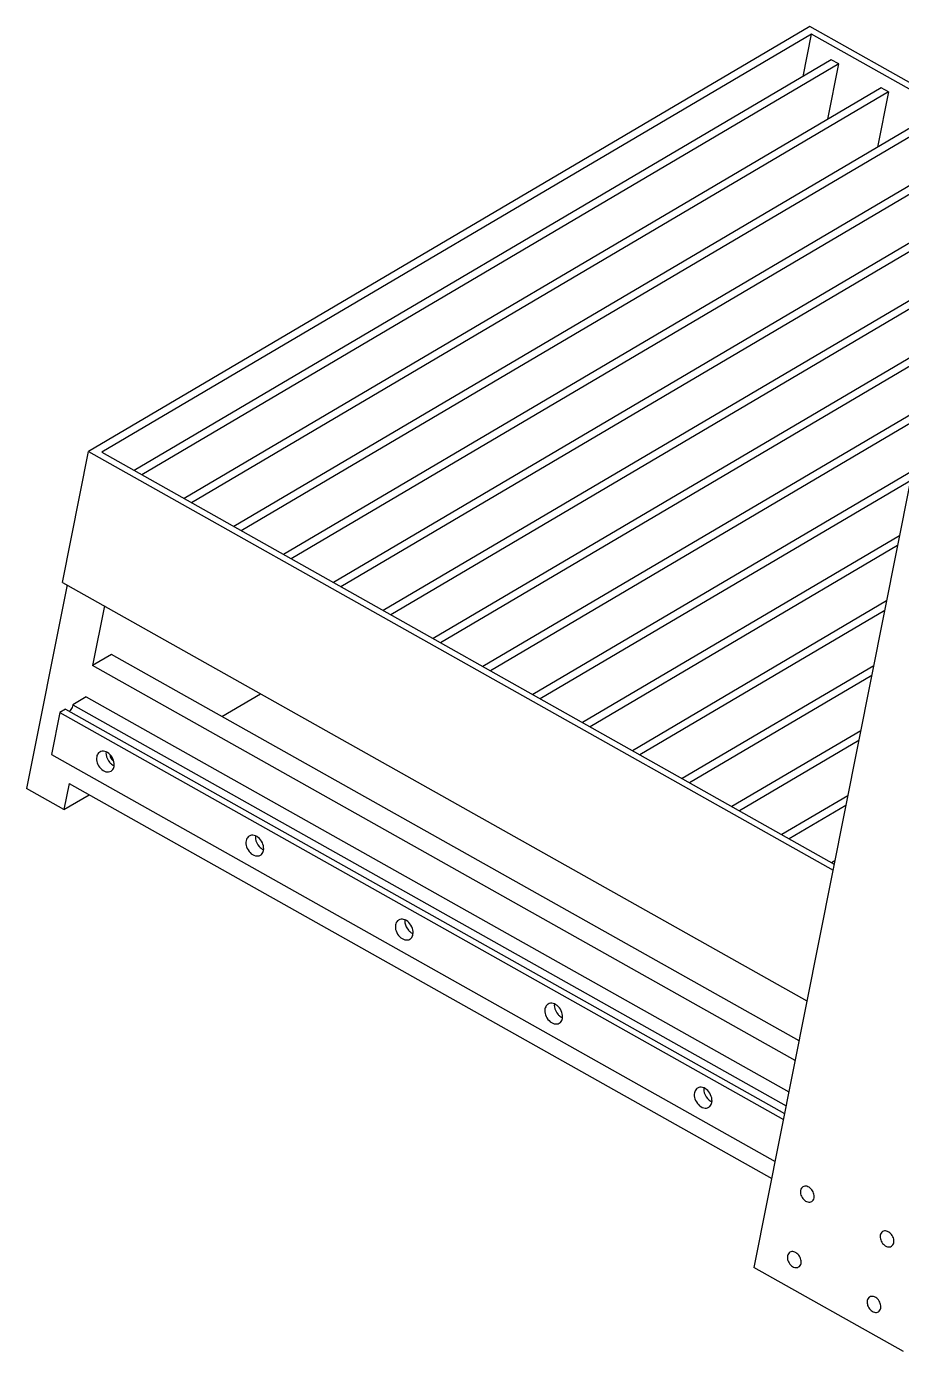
# Model space of a CAD drawing. Header units: inches. Extents: x -8900 to -5053, y -1814 to -15.
# Drawn here: x -8186 to -8048.2, y -630.5 to -421.7 of the extents above; entities that cross this region are included whole.
import ezdxf

# ---------------------------------------------------------------- set-up
doc = ezdxf.new("R2010")
doc.units = ezdxf.units.IN
doc.header["$LTSCALE"] = 2
doc.header["$MEASUREMENT"] = 0
doc.layers.add('02___PRT_ALL_AXES', color=7, linetype='Continuous')

msp = doc.modelspace()

# ---------------------------------------------------------------- linework, layer by layer
at = {"color": 7, "linetype": 'Continuous'}
for p, q in [((-8062.68, -421.7), (-8176.26, -488.67)), ((-7990.89, -462.08), (-8062.68, -421.7)), ((-8062.4, -422.89), (-8174.19, -488.8)), ((-8063.73, -429.56), (-8062.4, -422.89)), ((-7991.78, -462.61), (-8062.4, -422.89)), ((-8059.28, -426.94), (-8169.08, -491.68)), ((-8058.1, -427.6), (-8167.9, -492.34)), ((-8059.84, -436.31), (-8058.1, -427.6)), ((-8058.1, -427.6), (-8059.28, -426.94)), ((-8051.43, -431.35), (-8161.23, -496.09)), ((-8050.26, -432.02), (-8160.06, -496.75)), ((-8050.26, -432.02), (-8051.99, -440.72)), ((-8050.26, -432.02), (-8051.43, -431.35)), ((-8043.59, -435.77), (-8153.39, -500.5)), ((-8042.41, -436.43), (-8152.21, -501.17)), ((-8035.74, -440.18), (-8145.54, -504.92)), ((-8034.56, -440.84), (-8144.36, -505.58)), ((-8027.89, -444.59), (-8137.69, -509.33)), ((-8026.72, -445.26), (-8136.52, -509.99)), ((-8020.05, -449.01), (-8129.85, -513.74)), ((-8018.87, -449.67), (-8128.67, -514.4)), ((-8012.2, -453.42), (-8122, -518.16)), ((-8011.02, -454.08), (-8120.82, -518.82)), ((-8004.36, -457.83), (-8114.15, -522.57)), ((-8003.18, -458.49), (-8112.98, -523.23)), ((-7996.51, -462.24), (-8106.31, -526.98)), ((-7995.33, -462.91), (-8105.13, -527.64)), ((-8180.37, -509.3), (-8176.26, -488.67)), ((-8176.26, -488.67), (-8059, -554.62)), ((-8174.19, -488.8), (-8058.82, -553.69)), ((-8046.83, -493.46), (-8071.46, -617.24)), ((-8048.52, -501.95), (-8098.46, -531.39)), ((-8048.83, -503.48), (-8097.28, -532.06)), ((-8180.37, -509.3), (-8063.11, -575.25)), ((-8179.66, -509.7), (-8186.04, -541.78)), ((-8173.77, -513.01), (-8175.64, -522.4)), ((-8050.56, -512.19), (-8090.61, -535.81)), ((-8050.86, -513.73), (-8089.44, -536.47)), ((-8172.65, -520.64), (-8175.64, -522.4)), ((-8064.36, -581.54), (-8172.65, -520.64)), ((-8064.98, -584.64), (-8175.64, -522.4)), ((-8052.6, -522.43), (-8082.77, -540.22)), ((-8052.9, -523.97), (-8081.59, -540.88)), ((-8176.63, -527.35), (-8178.72, -528.58)), ((-8176.63, -527.35), (-8065.96, -589.59)), ((-8155.26, -530.42), (-8149.19, -526.84)), ((-8180.81, -529.82), (-8182.12, -536.42)), ((-8179.91, -529.29), (-8180.81, -529.82)), ((-8180.81, -529.82), (-8066.82, -593.92)), ((-8179.91, -529.29), (-8066.64, -592.99)), ((-8178.72, -528.58), (-8066.39, -591.76)), ((-8054.63, -532.67), (-8074.92, -544.63)), ((-8054.94, -534.21), (-8073.74, -545.29)), ((-8182.12, -536.42), (-8068.14, -600.53)), ((-8180.16, -545.09), (-8186.04, -541.78)), ((-8179.34, -540.97), (-8180.16, -545.09)), ((-8180.16, -545.09), (-8176.17, -542.75)), ((-8179.34, -540.97), (-8068.67, -603.2)), ((-8056.67, -542.91), (-8067.08, -549.04)), ((-8056.98, -544.45), (-8065.9, -549.71)), ((-8058.71, -553.15), (-8059.23, -553.46)), ((-8047.93, -630.48), (-8071.46, -617.24))]:
    msp.add_line(p, q, dxfattribs=at)
msp.add_open_spline([(-8179.16, -529.48), (-8179.21, -529.53), (-8179.26, -529.58), (-8179.31, -529.63)], degree=3, dxfattribs=at)
msp.add_open_spline([(-8178.72, -528.58), (-8178.73, -528.66), (-8178.83, -528.98), (-8179, -529.28), (-8179.16, -529.48)], degree=3, knots=[0, 0, 0, 0, 0.234323, 1, 1, 1, 1], dxfattribs=at)
at = {"layer": '02___PRT_ALL_AXES', "color": 7, "linetype": 'Continuous'}
for points, knots in [([(-8174.51, -536.02), (-8174.57, -536.06), (-8174.81, -536.24), (-8174.95, -536.54), (-8174.99, -536.76)], [0, 0, 0, 0, 0.238826, 1, 1, 1, 1]), ([(-8172.25, -538.3), (-8172.18, -537.98), (-8172.27, -537.27), (-8172.82, -536.4), (-8173.63, -535.85), (-8174.28, -535.89), (-8174.51, -536.02)], [0, 0, 0, 0, 0.257907, 0.537, 0.790578, 1, 1, 1, 1]), ([(-8173.52, -536.01), (-8173.54, -536.15), (-8173.52, -536.76), (-8173.23, -537.35), (-8172.92, -537.69)], [0, 0, 0, 0, 0.236654, 1, 1, 1, 1]), ([(-8174.99, -536.76), (-8175.06, -537.08), (-8174.97, -537.79), (-8174.43, -538.66), (-8173.62, -539.21), (-8172.96, -539.17), (-8172.73, -539.04)], [0, 0, 0, 0, 0.257907, 0.537, 0.790578, 1, 1, 1, 1]), ([(-8172.92, -537.69), (-8172.87, -537.74), (-8172.67, -537.94), (-8172.43, -538.1), (-8172.25, -538.18)], [0, 0, 0, 0, 0.26171, 1, 1, 1, 1]), ([(-8172.73, -539.04), (-8172.67, -539), (-8172.43, -538.82), (-8172.29, -538.53), (-8172.25, -538.3)], [0, 0, 0, 0, 0.238826, 1, 1, 1, 1]), ([(-8151.46, -550), (-8151.52, -550.32), (-8151.43, -551.03), (-8150.89, -551.9), (-8150.08, -552.45), (-8149.42, -552.41), (-8149.19, -552.28)], [0, 0, 0, 0, 0.257907, 0.537, 0.790578, 1, 1, 1, 1]), ([(-8150.97, -549.26), (-8151.03, -549.3), (-8151.27, -549.48), (-8151.41, -549.77), (-8151.46, -550)], [0, 0, 0, 0, 0.238826, 1, 1, 1, 1]), ([(-8148.71, -551.54), (-8148.65, -551.22), (-8148.73, -550.51), (-8149.28, -549.64), (-8150.09, -549.09), (-8150.74, -549.13), (-8150.97, -549.26)], [0, 0, 0, 0, 0.257907, 0.537, 0.790578, 1, 1, 1, 1]), ([(-8149.98, -549.25), (-8150, -549.39), (-8149.98, -550), (-8149.69, -550.59), (-8149.38, -550.93)], [0, 0, 0, 0, 0.236654, 1, 1, 1, 1]), ([(-8149.38, -550.93), (-8149.33, -550.98), (-8149.13, -551.18), (-8148.9, -551.34), (-8148.71, -551.42)], [0, 0, 0, 0, 0.26171, 1, 1, 1, 1]), ([(-8149.19, -552.28), (-8149.13, -552.24), (-8148.89, -552.06), (-8148.75, -551.77), (-8148.71, -551.54)], [0, 0, 0, 0, 0.238826, 1, 1, 1, 1]), ([(-8127.92, -563.24), (-8127.98, -563.56), (-8127.89, -564.27), (-8127.35, -565.14), (-8126.54, -565.69), (-8125.88, -565.65), (-8125.65, -565.52)], [0, 0, 0, 0, 0.257907, 0.537, 0.790578, 1, 1, 1, 1]), ([(-8127.43, -562.5), (-8127.49, -562.54), (-8127.73, -562.72), (-8127.87, -563.01), (-8127.92, -563.24)], [0, 0, 0, 0, 0.238826, 1, 1, 1, 1]), ([(-8125.17, -564.78), (-8125.11, -564.46), (-8125.2, -563.75), (-8125.74, -562.88), (-8126.55, -562.32), (-8127.2, -562.37), (-8127.43, -562.5)], [0, 0, 0, 0, 0.257907, 0.537, 0.790578, 1, 1, 1, 1]), ([(-8126.44, -562.49), (-8126.46, -562.63), (-8126.44, -563.24), (-8126.15, -563.82), (-8125.84, -564.17)], [0, 0, 0, 0, 0.236654, 1, 1, 1, 1]), ([(-8125.84, -564.17), (-8125.79, -564.22), (-8125.59, -564.42), (-8125.36, -564.57), (-8125.17, -564.65)], [0, 0, 0, 0, 0.26171, 1, 1, 1, 1]), ([(-8125.65, -565.52), (-8125.59, -565.48), (-8125.35, -565.3), (-8125.21, -565), (-8125.17, -564.78)], [0, 0, 0, 0, 0.238826, 1, 1, 1, 1]), ([(-8103.89, -575.74), (-8103.95, -575.77), (-8104.19, -575.96), (-8104.33, -576.25), (-8104.38, -576.47)], [0, 0, 0, 0, 0.238826, 1, 1, 1, 1]), ([(-8101.63, -578.02), (-8101.57, -577.7), (-8101.66, -576.99), (-8102.2, -576.12), (-8103.01, -575.56), (-8103.66, -575.6), (-8103.89, -575.74)], [0, 0, 0, 0, 0.257907, 0.537, 0.790578, 1, 1, 1, 1]), ([(-8102.9, -575.72), (-8102.92, -575.87), (-8102.9, -576.47), (-8102.61, -577.06), (-8102.3, -577.4)], [0, 0, 0, 0, 0.236654, 1, 1, 1, 1]), ([(-8104.38, -576.47), (-8104.44, -576.79), (-8104.35, -577.51), (-8103.81, -578.37), (-8103, -578.93), (-8102.34, -578.89), (-8102.12, -578.75)], [0, 0, 0, 0, 0.257907, 0.537, 0.790578, 1, 1, 1, 1]), ([(-8102.3, -577.4), (-8102.25, -577.46), (-8102.05, -577.65), (-8101.82, -577.81), (-8101.63, -577.89)], [0, 0, 0, 0, 0.26171, 1, 1, 1, 1]), ([(-8102.12, -578.75), (-8102.05, -578.72), (-8101.81, -578.54), (-8101.68, -578.24), (-8101.63, -578.02)], [0, 0, 0, 0, 0.238826, 1, 1, 1, 1]), ([(-8080.84, -589.71), (-8080.9, -590.03), (-8080.81, -590.74), (-8080.27, -591.61), (-8079.46, -592.17), (-8078.81, -592.13), (-8078.58, -591.99)], [0, 0, 0, 0, 0.257907, 0.537, 0.790578, 1, 1, 1, 1]), ([(-8080.35, -588.98), (-8080.41, -589.01), (-8080.66, -589.19), (-8080.79, -589.49), (-8080.84, -589.71)], [0, 0, 0, 0, 0.238826, 1, 1, 1, 1]), ([(-8078.09, -591.26), (-8078.03, -590.94), (-8078.12, -590.22), (-8078.66, -589.36), (-8079.47, -588.8), (-8080.12, -588.84), (-8080.35, -588.98)], [0, 0, 0, 0, 0.257907, 0.537, 0.790578, 1, 1, 1, 1]), ([(-8079.36, -588.96), (-8079.38, -589.1), (-8079.36, -589.71), (-8079.07, -590.3), (-8078.76, -590.64)], [0, 0, 0, 0, 0.236654, 1, 1, 1, 1]), ([(-8078.76, -590.64), (-8078.71, -590.7), (-8078.52, -590.89), (-8078.28, -591.05), (-8078.09, -591.13)], [0, 0, 0, 0, 0.26171, 1, 1, 1, 1]), ([(-8078.58, -591.99), (-8078.52, -591.96), (-8078.27, -591.77), (-8078.14, -591.48), (-8078.09, -591.26)], [0, 0, 0, 0, 0.238826, 1, 1, 1, 1]), ([(-8064.12, -605.09), (-8064.17, -605.34), (-8064.1, -605.88), (-8063.68, -606.55), (-8063.05, -606.98), (-8062.55, -606.95), (-8062.37, -606.85)], [0, 0, 0, 0, 0.25789, 0.537003, 0.790583, 1, 1, 1, 1]), ([(-8063.74, -604.52), (-8063.84, -604.58), (-8064.01, -604.75), (-8064.09, -604.97), (-8064.12, -605.09)], [0, 0, 0, 0, 0.478341, 1, 1, 1, 1]), ([(-8062, -606.28), (-8061.95, -606.03), (-8062.02, -605.48), (-8062.44, -604.81), (-8063.06, -604.39), (-8063.57, -604.42), (-8063.74, -604.52)], [0, 0, 0, 0, 0.25789, 0.537003, 0.790583, 1, 1, 1, 1]), ([(-8062.37, -606.85), (-8062.28, -606.79), (-8062.1, -606.62), (-8062.02, -606.4), (-8062, -606.28)], [0, 0, 0, 0, 0.478341, 1, 1, 1, 1]), ([(-8051.19, -611.58), (-8051.28, -611.64), (-8051.46, -611.81), (-8051.54, -612.03), (-8051.56, -612.15)], [0, 0, 0, 0, 0.478341, 1, 1, 1, 1]), ([(-8049.44, -613.34), (-8049.39, -613.09), (-8049.46, -612.54), (-8049.88, -611.87), (-8050.51, -611.45), (-8051.01, -611.48), (-8051.19, -611.58)], [0, 0, 0, 0, 0.25789, 0.537003, 0.790583, 1, 1, 1, 1]), ([(-8051.56, -612.15), (-8051.61, -612.4), (-8051.54, -612.95), (-8051.12, -613.61), (-8050.5, -614.04), (-8049.99, -614.01), (-8049.82, -613.91)], [0, 0, 0, 0, 0.25789, 0.537003, 0.790583, 1, 1, 1, 1]), ([(-8049.82, -613.91), (-8049.72, -613.85), (-8049.55, -613.68), (-8049.47, -613.46), (-8049.44, -613.34)], [0, 0, 0, 0, 0.478341, 1, 1, 1, 1]), ([(-8066.17, -615.4), (-8066.22, -615.65), (-8066.15, -616.2), (-8065.73, -616.87), (-8065.11, -617.3), (-8064.6, -617.27), (-8064.42, -617.16)], [0, 0, 0, 0, 0.25789, 0.537003, 0.790583, 1, 1, 1, 1]), ([(-8065.8, -614.84), (-8065.89, -614.89), (-8066.06, -615.06), (-8066.15, -615.29), (-8066.17, -615.4)], [0, 0, 0, 0, 0.478341, 1, 1, 1, 1]), ([(-8064.05, -616.6), (-8064, -616.35), (-8064.07, -615.8), (-8064.49, -615.13), (-8065.11, -614.7), (-8065.62, -614.73), (-8065.8, -614.84)], [0, 0, 0, 0, 0.25789, 0.537003, 0.790583, 1, 1, 1, 1]), ([(-8064.42, -617.16), (-8064.33, -617.11), (-8064.16, -616.94), (-8064.07, -616.71), (-8064.05, -616.6)], [0, 0, 0, 0, 0.478341, 1, 1, 1, 1]), ([(-8053.24, -621.9), (-8053.34, -621.95), (-8053.51, -622.12), (-8053.59, -622.35), (-8053.61, -622.46)], [0, 0, 0, 0, 0.478341, 1, 1, 1, 1]), ([(-8051.5, -623.66), (-8051.45, -623.41), (-8051.52, -622.86), (-8051.93, -622.19), (-8052.56, -621.76), (-8053.06, -621.79), (-8053.24, -621.9)], [0, 0, 0, 0, 0.25789, 0.537003, 0.790583, 1, 1, 1, 1]), ([(-8053.61, -622.46), (-8053.66, -622.71), (-8053.6, -623.26), (-8053.18, -623.93), (-8052.55, -624.36), (-8052.05, -624.33), (-8051.87, -624.22)], [0, 0, 0, 0, 0.25789, 0.537003, 0.790583, 1, 1, 1, 1]), ([(-8051.87, -624.22), (-8051.77, -624.17), (-8051.6, -624), (-8051.52, -623.77), (-8051.5, -623.66)], [0, 0, 0, 0, 0.478341, 1, 1, 1, 1])]:
    msp.add_open_spline(points, degree=3, knots=knots, dxfattribs=at)
msp.add_open_spline([(-8172.93, -536.43), (-8172.91, -536.83), (-8172.66, -537.25), (-8172.33, -537.46)], degree=3, dxfattribs=at)

doc.saveas('drawing.dxf')
